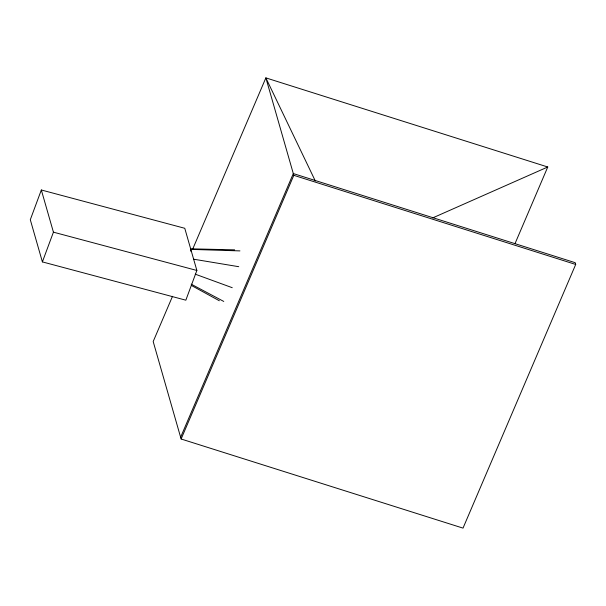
<?xml version="1.0" encoding="UTF-8"?>
<svg xmlns="http://www.w3.org/2000/svg" width="606" height="606" viewBox="0 0 606 606"><rect width="100%" height="100%" fill="white"/><g stroke="black" fill="none" stroke-linecap="round" stroke-linejoin="round"><path stroke-width="0.91" d="M190.784 251.24L190.822 249.377L239.938 250.899M41.329 189.989L30.3 219.72L42.39 261.898L185.837 300.19L196.867 270.465L184.769 228.288L41.329 189.989L53.426 232.166L42.39 261.898M172.521 296.304L153.182 341.549L181.126 439.002L463.014 528.121L575.7 264.451L575.192 262.693L293.312 173.566L180.626 437.244M192.61 249.308L265.867 77.879L547.756 166.998L515.032 243.582M181.126 439.002L293.812 175.323L265.867 77.879L315.325 180.989M432.676 217.91L547.756 166.998M190.587 248.824L234.636 249.846M193.405 259.163L238.734 266.693M53.426 232.166L196.867 270.465M293.812 175.323L575.7 264.451M195.246 274.17L232.242 287.698M191.185 284.153L223.773 301.44M191.329 285.426L219.349 300.765"/></g></svg>
